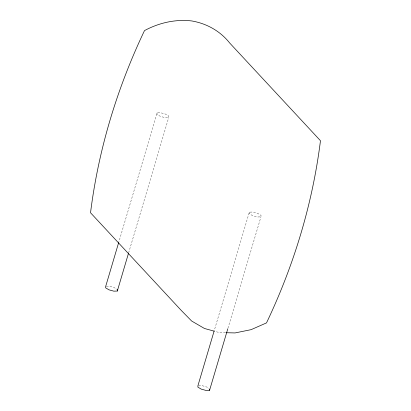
<?xml version="1.0" encoding="UTF-8"?>
<svg xmlns="http://www.w3.org/2000/svg" width="411" height="411" viewBox="0 0 411 411"><rect width="100%" height="100%" fill="white"/><g stroke="black" fill="none" stroke-linecap="round" stroke-linejoin="round"><path stroke-width="0.31" stroke-dasharray="2.06 1.54" d="M157.094 112.855L156.997 114.361L160.357 116.37L165.207 117.7L168.7 117.582L168.798 116.077L165.438 114.073L160.593 112.737L157.094 112.855L118.836 242.028M249.338 212.143L249.241 213.648L252.601 215.657L257.445 216.987L260.944 216.869L261.042 215.364L257.682 213.36L252.832 212.025L249.338 212.143L214.352 330.244M128.617 252.904L168.7 117.582M227.966 328.204L260.944 216.869M106.3 286.297L109.213 286.195L114.058 287.53L116.94 289.252M198.539 385.585L201.452 385.487L206.301 386.818L209.178 388.539M225.552 332.699L219.227 332.54L214.927 331.358"/><path stroke-width="0.62" d="M118.651 242.644L105.714 286.318L105.617 287.823L108.977 289.827L113.821 291.163L117.32 291.039L117.418 289.539M214.172 330.86L197.958 385.605L197.861 387.111L201.215 389.114L206.065 390.45L209.564 390.332L209.625 389.325M117.32 291.039L128.432 253.52M209.564 390.332L227.781 328.821M226.189 332.715L235.046 332.936L251.09 329.663L266.503 322.897C293.85 265.47 312.576 203.882 320.467 140.721L229.667 42.985C220.281 31.077 206.651 23.494 191.773 20.946C175.374 19.029 158.97 22.826 144.497 30.594C117.15 88.021 98.424 149.604 90.533 212.764L181.333 310.505L191.629 321.012L204.488 328.492L214.316 331.189"/></g></svg>
